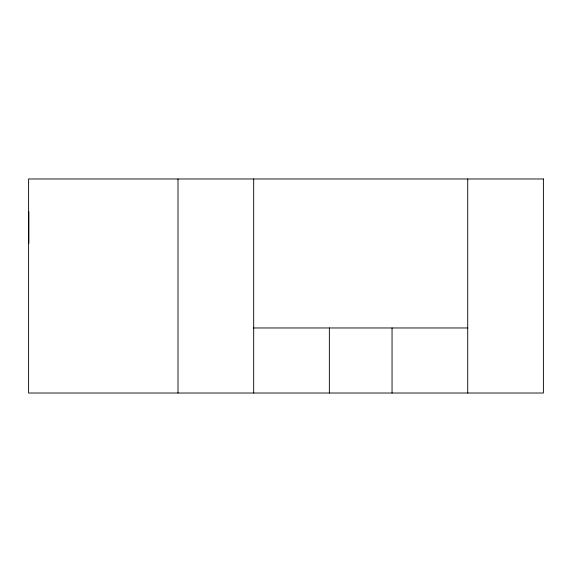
<?xml version="1.0" encoding="UTF-8"?>
<svg xmlns="http://www.w3.org/2000/svg" width="572" height="572" viewBox="0 0 572 572"><rect width="100%" height="100%" fill="white"/><g stroke="black" fill="none" stroke-linecap="round" stroke-linejoin="round"><path stroke-width="0.86" d="M28.85 243.372L28.85 211.54M253.682 327.97L467.724 327.97M467.724 178.979L467.724 393.021M392.049 327.97L392.049 393.021M329.358 327.97L329.358 393.021M253.682 178.979L253.682 393.021M178.006 178.979L178.006 393.021M543.4 178.979L28.6 178.979L28.6 393.021L543.4 393.021L543.4 178.979"/></g></svg>
